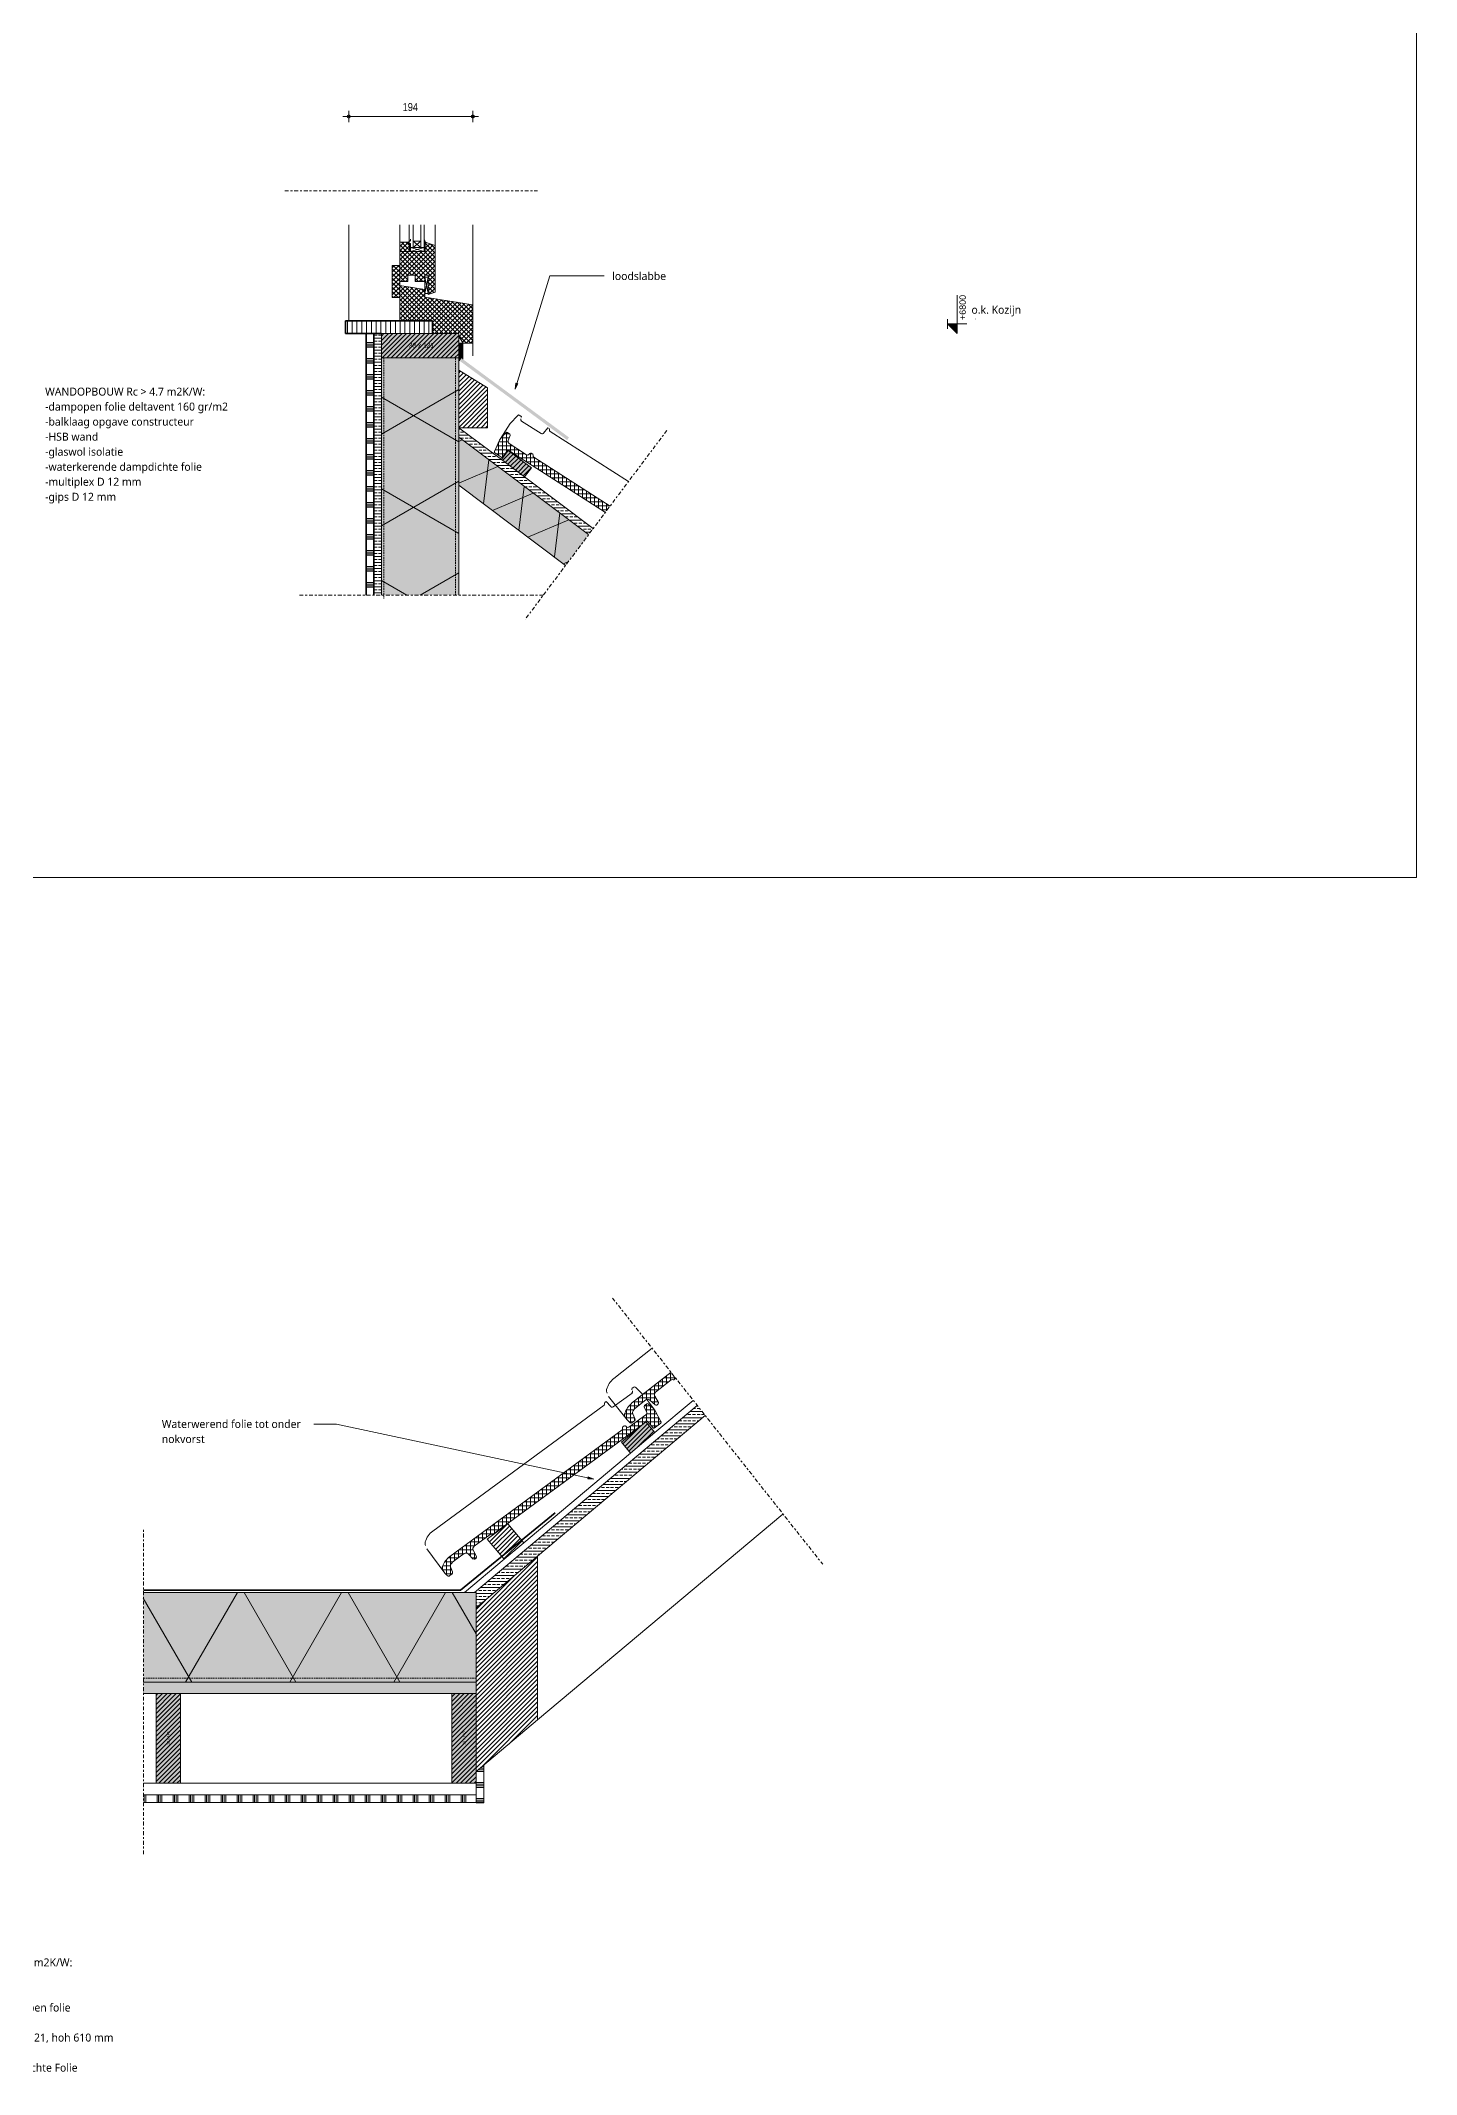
# Model space of a CAD drawing. Header units: millimetres. Extents: x 1813 to 34621, y -2347 to 13791.
# Drawn here: x 3878 to 6028, y -1888 to 1289 of the extents above; entities that cross this region are included whole.
import ezdxf

# ---------------------------------------------------------------- set-up
doc = ezdxf.new("R2010")
doc.units = ezdxf.units.MM
doc.linetypes.add('MV_center', pattern=[15, 6, -3, 3, -3])
doc.linetypes.add('MV_hidden', pattern=[3.75, 2.5, -1.25])
for name, color, linetype, lineweight in [('A-ANNO-DIMS', 211, 'Continuous', 13), ('A-ANNO-DIMS-5', 211, 'Continuous', 13), ('A-ANNO-NOTE', 131, 'Continuous', 18), ('A-DETL', 90, 'Continuous', 13), ('A-DETL-GENF', 92, 'Continuous', 18), ('A-DETL-MEDM', 33, 'Continuous', 18), ('A-DETL-THIN', 151, 'Continuous', 18), ('G-ANNO-TEXT', 231, 'Continuous', 13)]:
    doc.layers.add(name, color=color, linetype=linetype, lineweight=lineweight)
doc.styles.add('Arial', font='arial.ttf', dxfattribs={"height": 7.5})
doc.styles.add('Arial_1', font='arial.ttf', dxfattribs={"height": 10})
doc.styles.add('Segoe UI_1', font='segoeui.ttf', dxfattribs={"height": 4})
doc.styles.add('Segoe UI_3', font='segoeui.ttf', dxfattribs={"height": 12.5})
doc.styles.add('Segoe UI_B', font='segoeui.ttf', dxfattribs={"height": 12.5})
doc.styles.add('Swis721 Cn BT_1', font='swissc.ttf', dxfattribs={"height": 7.5})
doc.styles.add('Swis721 Cn BT_2', font='swissc.ttf', dxfattribs={"height": 12.5})
doc.dimstyles.new('2_5_mm_0__1', dxfattribs={"dimscale": 304.8, "dimtxt": 12.617674, "dimasz": 0.016404, "dimexe": 0.029528, "dimexo": 0.0625, "dimgap": 0.014764, "dimtad": 1, "dimdec": 0, "dimdsep": 46, "dimtxsty": 'Swis721 Cn BT_2', "dimblk1": 'DOTBLANK', "dimblk2": 'DOTBLANK', "dimsah": 1, "dimcen": 0.09, "dimdle": 0.029528, "dimazin": 0, "dimtfac": 1, "dimtdec": 4, "dimtix": 1, "dimtmove": 0, "dimatfit": 3, "dimfxl": 0.029528, "dimfxlon": 1, "dimtvp": 1, "dimtfill": 1, "dimtolj": 1, "dimtzin": 0, "dimarcsym": 2})
pattern_1 = [(0, (0, 0), (0, 9.476), []), (0, (0, 4.738), (0, 9.476), [4.738, -2.369])]
pattern_2 = [(0, (0, 10), (0, 25), []), (0, (0, 12.5), (0, 25), []), (0, (0, 15), (0, 25), []), (0, (0, 17.5), (0, 25), [])]
pattern_3 = [(45, (0, 0), (-3.535534, 3.535534), [])]
pattern_4 = [(0, (0, 0), (0, 6.25), []), (90, (0, 0), (-6.25, 4e-16), [])]
pattern_5 = [(45, (0, 0), (-3.535534, 3.535534), []), (135, (0, 0), (-3.535534, -3.535534), [])]

# ---------------------------------------------------------------- blocks, each defined once
blk = doc.blocks.new('42 isolatie - Type 1-V128-Details Verbouwingen')
at = {"layer": 'A-DETL-GENF'}
blk.add_hatch(color=256, dxfattribs=at).paths.add_polyline_path([(89.7, 60.8), (89.7, 0.8), (343.2, 0.8), (298.2, 60.8), (108.5, 60.8)])
at = {"layer": 'A-DETL-GENF', "lineweight": 13}
h = blk.add_hatch(dxfattribs=at)
h.set_pattern_fill('FP_20', color=256, style=0, pattern_type=2)
h.set_pattern_definition([(60, (0, 60.8), (-51.962, 30), []), (120, (0, 60.8), (-51.962, -30), [])])
h.paths.add_polyline_path([(89.7, 60.8), (89.7, 0.8), (343.2, 0.8), (298.2, 60.8), (108.5, 60.8)])
at = {"layer": 'A-DETL-GENF'}
for p, q in [((298.2, 60.8), (89.7, 60.8)), ((298.2, 60.8), (89.7, 60.8)), ((89.7, 0.8), (343.2, 0.8)), ((89.7, 0.8), (343.2, 0.8))]:
    blk.add_line(p, q, dxfattribs=at)
blk = doc.blocks.new('42 isolatie - Type 1-5090784-Details Verbouwingen')
at = {"layer": 'A-DETL-GENF'}
blk.add_hatch(color=256, dxfattribs=at).paths.add_polyline_path([(371, 121.8), (0.3, 121.8), (0.3, 0.8), (371, 0.8)])
at = {"layer": 'A-DETL-GENF', "lineweight": 13}
h = blk.add_hatch(dxfattribs=at)
h.set_pattern_fill('FP_14', color=256, style=0, pattern_type=2)
h.set_pattern_definition([(60, (12.83, 244.8), (-107.387, 62), []), (120, (12.83, 244.8), (-107.387, -62), [])])
h.paths.add_polyline_path([(371, 121.8), (0.3, 121.8), (0.3, 0.8), (371, 0.8)])
at = {"layer": 'A-DETL-GENF'}
for p, q in [((19.4, 121.8), (0.3, 121.8)), ((0.3, 121.8), (0.3, 0.8)), ((19.4, 121.8), (0.3, 121.8)), ((109.4, 121.8), (19.4, 121.8)), ((371, 121.8), (109.4, 121.8)), ((371, 121.8), (109.4, 121.8)), ((0.3, 0.8), (371, 0.8))]:
    blk.add_line(p, q, dxfattribs=at)
blk = doc.blocks.new('00_DI_maskeer - Type 1-5090748-Details Verbouwingen')
at = {"layer": 'A-DETL-GENF', "linetype": 'MV_center'}
blk.add_line((237, 0), (-146.6, 0), dxfattribs=at)
blk = doc.blocks.new('00_DI_maskeer - Type 1-5090749-Details Verbouwingen')
at = {"layer": 'A-DETL-GENF', "linetype": 'MV_center'}
blk.add_line((269.2, 0), (-100, 0), dxfattribs=at)
blk = doc.blocks.new('00 hout_rechthoekig_sls1 - Vuren Gewolmaniseerd 18x45-V130-Details Verbouwingen')
at = {"layer": 'A-DETL-GENF', "lineweight": 13}
blk.add_hatch(color=256, dxfattribs=at).paths.add_polyline_path([(45, -18), (45, 0), (0, 0), (0, -18), (12.2, -18)])
at = {"layer": 'A-DETL-MEDM', "lineweight": 13}
h = blk.add_hatch(dxfattribs=at)
h.set_pattern_fill('FP_201', color=256, style=0, pattern_type=2)
h.set_pattern_definition([(81.87, (-3297.784, -3284.448), (-4.9497487, 0.707098), [])])
h.paths.add_polyline_path([(45, -18), (45, 0), (0, 0), (0, -18), (12.2, -18)])
at = {"layer": 'A-DETL-MEDM'}
for p, q in [((0, 0), (45, 0)), ((0, -18), (0, 0)), ((45, 0), (45, -18)), ((45, 0), (45, -18)), ((45, 0), (45, -18)), ((45, -18), (0, -18)), ((45, -18), (0, -18))]:
    blk.add_line(p, q, dxfattribs=at)
blk = doc.blocks.new('21 Line_Finishing - Lead-5090752-Details Verbouwingen')
at = {"layer": 'A-DETL-GENF', "lineweight": 13}
for points in [[(0, 0), (0, -5), (52.2, -5), (52.2, 0), (21.6, 0)], [(52.2, 0), (52.2, -5), (104.3, -5), (104.3, 0), (56.5, 0)], [(104.3, 0), (104.3, -5), (156.5, -5), (156.5, 0), (152.8, 0)], [(156.5, 0), (156.5, -5), (208.6, -5), (208.6, 0)]]:
    blk.add_hatch(color=256, dxfattribs=at).paths.add_polyline_path(points)
blk = doc.blocks.new('31 dubbel_glas - Type 1-5090779-Details Verbouwingen')
at = {"layer": 'A-DETL-GENF', "lineweight": 13}
for p, q in [((128.1, 0), (99.4, 0)), ((135, -21), (135, 0)), ((135, -5), (99.4, -5)), ((99.4, -17), (135, -17)), ((99.4, -23), (129.4, -23)), ((125, -5), (125, -17)), ((125, -17), (135, -5)), ((125, -5), (135, -17))]:
    blk.add_line(p, q, dxfattribs=at)
blk = doc.blocks.new('NLRS_33_DI_sparing - Type 1-5090780-Details Verbouwingen')
at = {"layer": 'A-DETL-GENF'}
for p, q in [((0, 0), (0, -3.2)), ((21, 0), (0, 0)), ((0, -6.4), (21, 0)), ((21, -6.4), (0, 0)), ((21, -2.6), (21, 0)), ((0, -6.4), (21, -6.4))]:
    blk.add_line(p, q, dxfattribs=at)
blk = doc.blocks.new('NLRS_00_DI_hout_rechthoekig1 - SLS 38x121-V131-Details Verbouwingen')
at = {"layer": 'A-DETL-GENF', "lineweight": 13}
blk.add_hatch(color=256, dxfattribs=at).paths.add_polyline_path([(0, 38), (0, 0), (121, 0), (121, 38)])
at = {"layer": 'A-DETL-MEDM', "lineweight": 13}
h = blk.add_hatch(dxfattribs=at)
h.set_pattern_fill('FP_202', color=256, style=0, pattern_type=2)
h.set_pattern_definition([(225, (4531.611, 831.509), (3.535534, -3.535534), [])])
h.paths.add_polyline_path([(0, 38), (0, 0), (121, 0), (121, 38)])
at = {"layer": 'A-DETL-MEDM'}
for p, q in [((121, 38), (0, 38)), ((0, 38), (0, 0)), ((121, 38), (0, 38)), ((121, 0), (121, 38)), ((121, 0), (121, 38)), ((121, 0), (121, 38)), ((0, 0), (121, 0))]:
    blk.add_line(p, q, dxfattribs=at)
blk = doc.blocks.new('00_DI_maskeer - Type 1-5090783-Details Verbouwingen')
at = {"layer": 'A-DETL-GENF', "linetype": 'MV_center'}
blk.add_line((294.8, 0), (-100, 0), dxfattribs=at)
blk = doc.blocks.new('42 isolatie - Type 1-5094348-Details Verbouwingen')
at = {"layer": 'A-DETL-GENF'}
h = blk.add_hatch(color=256, dxfattribs=at)
h.paths.add_polyline_path([(1381.8, -0.8), (760.5, -0.8), (760.5, -140.8), (1381.8, -140.8)])
h.paths.add_polyline_path([(439.4, -0.8), (0.3, -0.8), (0.3, -140.8), (520.3, -140.8), (520.3, -0.8)])
at = {"layer": 'A-DETL-GENF', "lineweight": 13}
h = blk.add_hatch(dxfattribs=at)
h.set_pattern_fill('FP_16', color=256, style=0, pattern_type=2)
h.set_pattern_definition([(300, (-857.8, -704), (-121.936, -70.4), []), (240, (-857.8, -704), (-121.936, 70.4), [])])
h.paths.add_polyline_path([(1381.8, -0.8), (760.5, -0.8), (760.5, -140.8), (1381.8, -140.8)])
h.paths.add_polyline_path([(439.4, -0.8), (0.3, -0.8), (0.3, -140.8), (520.3, -140.8), (520.3, -0.8)])
at = {"layer": 'A-DETL-GENF'}
for p, q in [((520.3, -0.8), (0.3, -0.8)), ((0.3, -0.8), (0.3, -116.7)), ((520.3, -0.8), (0.3, -0.8)), ((1381.8, -0.8), (760.5, -0.8)), ((1381.8, -0.8), (760.5, -0.8)), ((0.3, -116.7), (0.3, -140.8)), ((0.3, -116.7), (0.3, -140.8)), ((0.3, -140.8), (520.3, -140.8)), ((0.3, -140.8), (520.3, -140.8)), ((760.5, -140.8), (1337.8, -140.8)), ((760.5, -140.8), (1337.8, -140.8)), ((1337.8, -140.8), (1381.8, -140.8))]:
    blk.add_line(p, q, dxfattribs=at)
blk = doc.blocks.new('NLRS_00_DI_hout_rechthoekig - SLS 38x140 2-5092986-Details Verbouwingen')
at = {"layer": 'A-DETL-GENF', "lineweight": 13}
blk.add_hatch(color=256, dxfattribs=at).paths.add_polyline_path([(0, 0), (0, -38), (140, -38), (140, 0), (18.2, 0)])
at = {"layer": 'A-DETL-MEDM', "lineweight": 13}
h = blk.add_hatch(dxfattribs=at)
h.set_pattern_fill('FP_218', color=256, style=0, pattern_type=2)
h.set_pattern_definition([(315, (1433.399, 4520.663), (3.535534, 3.535534), [])])
h.paths.add_polyline_path([(0, 0), (0, -38), (140, -38), (140, 0), (18.2, 0)])
at = {"layer": 'A-DETL-MEDM'}
for p, q in [((0, 0), (140, 0)), ((0, -38), (0, 0)), ((140, 0), (140, -38)), ((140, 0), (140, -38)), ((140, 0), (140, -38)), ((18.2, -38), (0, -38)), ((18.2, -38), (0, -38)), ((140, -38), (18.2, -38)), ((140, -38), (18.2, -38))]:
    blk.add_line(p, q, dxfattribs=at)
blk = doc.blocks.new('NLRS_00_DI_hout_rechthoekig - SLS 38x140 2-V145-Details Verbouwingen')
at = {"layer": 'A-DETL-GENF', "lineweight": 13}
blk.add_hatch(color=256, dxfattribs=at).paths.add_polyline_path([(0, -38), (140, -38), (140, 0), (0, 0)])
at = {"layer": 'A-DETL-MEDM', "lineweight": 13}
h = blk.add_hatch(dxfattribs=at)
h.set_pattern_fill('FP_219', color=256, style=0, pattern_type=2)
h.set_pattern_definition([(315, (1433.399, 4058.663), (3.535534, 3.535534), [])])
h.paths.add_polyline_path([(0, -38), (140, -38), (140, 0), (0, 0)])
at = {"layer": 'A-DETL-MEDM'}
for p, q in [((0, 0), (140, 0)), ((0, -38), (0, 0)), ((140, 0), (140, -38)), ((140, 0), (140, -38)), ((140, 0), (140, -38)), ((140, -38), (0, -38)), ((140, -38), (0, -38))]:
    blk.add_line(p, q, dxfattribs=at)
blk = doc.blocks.new('00 hout_rechthoekig_sls - Vuren Gewolmaniseerd 22x50-5094350-Details Verbouwingen')
at = {"layer": 'A-DETL-GENF', "lineweight": 13}
blk.add_hatch(color=256, dxfattribs=at).paths.add_polyline_path([(0, -22), (50, -22), (50, 0), (0, 0)])
at = {"layer": 'A-DETL-MEDM', "lineweight": 13}
h = blk.add_hatch(dxfattribs=at)
h.set_pattern_fill('FP_224', color=256, style=0, pattern_type=2)
h.set_pattern_definition([(4.955, (-3083.986, 3768.592), (-0.4318665, 4.981314), [])])
h.paths.add_polyline_path([(0, -22), (50, -22), (50, 0), (0, 0)])
at = {"layer": 'A-DETL-MEDM'}
for p, q in [((0, 0), (50, 0)), ((0, -22), (0, 0)), ((50, 0), (50, -22)), ((50, 0), (50, -22)), ((50, 0), (50, -22)), ((50, -22), (0, -22)), ((50, -22), (0, -22))]:
    blk.add_line(p, q, dxfattribs=at)
blk = doc.blocks.new('NLRS_00_DI_maskeer - Type 1-5094345-Details Verbouwingen')
at = {"layer": 'A-DETL-GENF', "linetype": 'MV_center'}
blk.add_line((408, 0), (-100, 0), dxfattribs=at)
blk = doc.blocks.new('NLRS_00_DI_maskeer - Type 1-5094351-Details Verbouwingen')
at = {"layer": 'A-DETL-GENF', "linetype": 'MV_center'}
blk.add_line((-100, 0), (430.1, 0), dxfattribs=at)
blk = doc.blocks.new('DIMBLOCK166-Details Verbouwingen')
at = {"layer": 'A-ANNO-DIMS-5'}
for p, q in [((4359.5, 1170.6), (4359.5, 1179.6)), ((4553.5, 1170.6), (4553.5, 1179.6)), ((4350.5, 1170.6), (4562.5, 1170.6)), ((4359.5, 1170.6), (4359.5, 1161.6)), ((4553.5, 1170.6), (4553.5, 1161.6))]:
    blk.add_line(p, q, dxfattribs=at)
for centre in [(4359.5, 1170.6), (4553.5, 1170.6)]:
    blk.add_circle(centre, 2.5, dxfattribs=at)
at = {"layer": 'A-ANNO-DIMS-5', "color": 0, "insert": (4443.9, 1191.6), "char_height": 12.5, "width": 30.282, "attachment_point": 1, "line_spacing_factor": 0.961347, "style": 'Swis721 Cn BT_2', "bg_fill": 3, "box_fill_scale": 1.25, "bg_fill_color": 9, "bg_fill_true_color": 13158600, "bg_fill_transparency": 0}
blk.add_mtext('194', dxfattribs=at)
blk = doc.blocks.new('_DotBlank')
at = {"color": 0, "linetype": 'ByBlock', "lineweight": -2}
blk.add_line((-0.5, 0), (-1, 0), dxfattribs=at)
blk.add_circle((0, 0), 0.5, dxfattribs=at)

msp = doc.modelspace()

# ---------------------------------------------------------------- hatches: boundary and pattern name
at = {"layer": 'A-ANNO-NOTE'}
msp.add_hatch(color=256, dxfattribs=at).paths.add_polyline_path([(5310.2, 831.5), (5310.2, 846.5), (5295.2, 846.5)])
at = {"layer": 'A-DETL-GENF', "lineweight": 13}
h = msp.add_hatch(dxfattribs=at)
h.set_pattern_fill('FP_10', color=250, style=0, pattern_type=2)
h.set_pattern_definition(pattern_5)
h.paths.add_polyline_path([(4483.5, 892.3), (4494.5, 896.3), (4494.5, 968.8), (4479, 974.5), (4479, 959.5), (4439.5, 959.5), (4439.5, 912.7), (4451.7, 912.7), (4451.7, 922.7), (4463.5, 922.7), (4463.5, 912.7), (4478.5, 912.7), (4478.5, 922.7), (4483.5, 922.7), (4483.5, 912.7)])
h = msp.add_hatch(dxfattribs=at)
h.set_pattern_fill('FP_10', color=250, style=0, pattern_type=2)
h.set_pattern_definition(pattern_5)
h.paths.add_polyline_path([(4439.5, 959.5), (4454.5, 959.5), (4454.5, 971.5), (4452.5, 971.5), (4452.5, 974), (4452.3, 974.3), (4452, 974.4), (4451.9, 974.5), (4439.5, 974.5)])
at = {"layer": 'A-DETL-GENF'}
h = msp.add_hatch(color=7, dxfattribs=at)
h.paths.add_polyline_path([(4454.5, 962), (4456.2, 962), (4456.2, 972), (4454.5, 972)])
h.paths.add_polyline_path([(4479, 962.7), (4479, 972.7), (4477.2, 972.7), (4477.2, 962.7)])
at = {"layer": 'A-DETL-GENF', "lineweight": 13}
h = msp.add_hatch(dxfattribs=at)
h.set_pattern_fill('FP_10', color=250, style=0, pattern_type=2)
h.set_pattern_definition(pattern_5)
h.paths.add_polyline_path([(4427.5, 887.7), (4439.5, 887.7), (4439.5, 937.7), (4427.5, 937.7)])
h = msp.add_hatch(dxfattribs=at)
h.set_pattern_fill('FP_10', color=250, style=0, pattern_type=2)
h.set_pattern_definition(pattern_5)
h.paths.add_polyline_path([(4553.5, 816.5), (4553.5, 876.5), (4478.5, 888.3), (4478.5, 900.3), (4439.5, 906.5), (4439.5, 851.5), (4490.6, 851.5), (4490.6, 831.5), (4531.6, 831.5), (4531.6, 826.8), (4538.5, 816.5)])
h = msp.add_hatch(dxfattribs=at)
h.set_pattern_fill('FP_7', color=254, style=0, pattern_type=2)
h.set_pattern_definition([(90, (0, 0), (-7.5, 5e-16), [])])
h.paths.add_polyline_path([(4490.6, 831.5), (4490.6, 851.5), (4354.5, 851.5), (4354.5, 831.5), (4410.6, 831.5)])
h = msp.add_hatch(dxfattribs=at)
h.set_pattern_fill('FP_9', color=254, style=0, pattern_type=2)
h.set_pattern_definition(pattern_2)
h.paths.add_polyline_path([(4398.6, 422.8), (4398.6, 831.5), (4386.6, 831.5), (4386.6, 422.8)])
h = msp.add_hatch(dxfattribs=at)
h.set_pattern_fill('FP_11', color=250, style=0, pattern_type=2)
h.set_pattern_definition(pattern_1)
h.paths.add_polyline_path([(4401.5, 422.8), (4410.6, 422.8), (4410.6, 831.5), (4398.6, 831.5), (4398.6, 422.8)])
at = {"layer": 'A-DETL-GENF'}
msp.add_hatch(color=7, dxfattribs=at).paths.add_polyline_path([(4532.9, 788.9), (4535.8, 792.9), (4537.9, 791.4), (4537.9, 816.5), (4532.9, 816.5), (4532.9, 792.9)])
at = {"layer": 'A-DETL-GENF', "lineweight": 13}
h = msp.add_hatch(dxfattribs=at)
h.set_pattern_fill('FP_12', color=250, style=0, pattern_type=2)
h.set_pattern_definition(pattern_3)
h.paths.add_polyline_path([(4542.5, 684.3), (4576.6, 684.3), (4576.6, 746.8), (4531.6, 774.3), (4531.6, 684.3)])
h = msp.add_hatch(dxfattribs=at)
h.set_pattern_fill('FP_11', color=250, style=0, pattern_type=2)
h.set_pattern_definition(pattern_1)
h.paths.add_polyline_path([(4734.4, 517.2), (4741.6, 526.8), (4531.6, 684.4), (4531.6, 669.3), (4683.4, 555.5)])
h = msp.add_hatch(dxfattribs=at)
h.set_pattern_fill('FP_19', color=254, style=0, pattern_type=2)
h.set_pattern_definition(pattern_4)
h.paths.add_polyline_path([(4760.6, 552.1), (4767.9, 561.9), (4648.3, 638.6), (4648, 638.9), (4647.8, 639.3), (4647.7, 639.8), (4647.7, 640.3), (4647.9, 641.1), (4647.9, 641.5), (4647.8, 641.9), (4647.7, 642.3), (4647.4, 642.6), (4647.1, 642.9), (4644.7, 644.4), (4644.3, 644.6), (4643.8, 644.7), (4643.3, 644.6), (4642.9, 644.5), (4642.5, 644.2), (4642.2, 643.9), (4641.4, 642.8), (4640.9, 642.3), (4640.3, 641.9), (4639.6, 641.7), (4638.9, 641.7), (4638.2, 641.8), (4637.6, 642.1), (4610.1, 659.7), (4609.5, 660.3), (4608.9, 661), (4608.6, 661.8), (4608.4, 662.6), (4608.5, 663.5), (4608.7, 664.3), (4612.1, 672.5), (4612.1, 673), (4612, 673.4), (4611.9, 673.8), (4611.6, 674.1), (4611.3, 674.4), (4607.1, 677), (4606.7, 677.1), (4606.3, 677.1), (4605.8, 677), (4605.4, 676.8), (4605.1, 676.5), (4597.2, 667.9), (4595.1, 664.7), (4587, 647), (4586.9, 646.5), (4587, 646.1), (4587.2, 645.7), (4587.4, 645.3), (4587.8, 645), (4598.9, 637.9), (4599.3, 637.9), (4599.5, 638), (4599.9, 638.3), (4608.7, 649.5), (4609, 649.8), (4609.4, 649.9), (4609.9, 650), (4610.3, 649.9), (4610.7, 649.7), (4611.8, 649), (4612, 648.7), (4612.2, 648.3), (4612.3, 647.5), (4612.4, 647.2), (4612.6, 646.9), (4612.9, 646.7), (4754.9, 555.7)])
h = msp.add_hatch(dxfattribs=at)
h.set_pattern_fill('FP_19', color=254, style=0, pattern_type=2)
h.set_pattern_definition(pattern_4)
h.paths.add_polyline_path([(4800.9, -870.7), (4801.3, -870.6), (4801.7, -870.4), (4806, -867), (4806.4, -866.6), (4806.8, -866.1), (4807, -865.5), (4807, -864.9), (4807, -864.2), (4806.8, -863.7), (4803.5, -856.1), (4803.2, -855.1), (4803.1, -854.1), (4803.2, -853.1), (4803.6, -852.2), (4804.1, -851.3), (4806.3, -848.7), (4808.9, -846.4), (4824, -834.5), (4824.9, -833.9), (4826, -833.6), (4827.1, -833.5), (4828.2, -833.7), (4829.2, -834.1), (4830.1, -834.8), (4838.8, -842.7), (4839.2, -842.8), (4839.7, -842.9), (4840.1, -842.9), (4840.5, -842.7), (4840.9, -842.5), (4843.3, -840.6), (4843.5, -840.2), (4843.7, -839.8), (4843.7, -839.3), (4843.6, -838.9), (4843.5, -838.5), (4838, -828.6), (4837.5, -827.5), (4837.4, -826.4), (4837.4, -825.3), (4837.8, -824.3), (4838.3, -823.3), (4839.1, -822.5), (4863.4, -803.4), (4863.9, -803), (4864.5, -802.8), (4865.1, -802.8), (4865.8, -802.8), (4866.8, -803.2), (4867.2, -803.2), (4867.6, -803.1), (4867.9, -803), (4868.3, -802.8), (4870.7, -800.8), (4863.2, -791.2), (4801.6, -839.8), (4797.1, -844.3), (4793.5, -849.6), (4790.9, -855.4), (4790.6, -856.9), (4790.6, -858.5), (4791, -860), (4791.7, -861.4), (4794.7, -865.9), (4800, -870.6), (4800.4, -870.7)])
h = msp.add_hatch(dxfattribs=at)
h.set_pattern_fill('FP_19', color=254, style=0, pattern_type=2)
h.set_pattern_definition(pattern_4)
h.paths.add_polyline_path([(4515.6, -1110), (4516, -1110), (4516.5, -1109.8), (4520.8, -1106.5), (4521.3, -1106.1), (4521.6, -1105.6), (4521.9, -1105), (4522, -1104.4), (4521.9, -1103.8), (4521.7, -1103.2), (4518.7, -1095.5), (4518.5, -1094.6), (4518.4, -1093.6), (4518.6, -1092.6), (4518.9, -1091.6), (4519.4, -1090.8), (4521.8, -1088.2), (4524.5, -1086), (4539.9, -1074.7), (4540.9, -1074.1), (4542, -1073.8), (4543.1, -1073.8), (4544.2, -1074), (4545.2, -1074.5), (4546, -1075.2), (4554.5, -1083.3), (4554.9, -1083.5), (4555.3, -1083.6), (4555.8, -1083.6), (4556.2, -1083.5), (4556.6, -1083.3), (4559, -1081.4), (4559.3, -1081), (4559.4, -1080.6), (4559.5, -1080.2), (4559.4, -1079.7), (4559.3, -1079.3), (4554.1, -1069.2), (4553.7, -1068.2), (4553.6, -1067.1), (4553.7, -1066), (4554.1, -1064.9), (4554.7, -1064), (4555.5, -1063.2), (4580.4, -1044.9), (4580.9, -1044.6), (4581.5, -1044.4), (4582.2, -1044.4), (4582.8, -1044.5), (4583.8, -1044.8), (4584.2, -1044.9), (4584.6, -1044.9), (4585, -1044.7), (4585.3, -1044.5), (4817.9, -873.6), (4822.4, -869.9), (4822.5, -869.2), (4822.7, -868.7), (4822.8, -868.4), (4823.1, -868.1), (4824.2, -867.4), (4824.6, -867.3), (4825.1, -867.4), (4825.5, -867.5), (4825.9, -867.7), (4826.2, -868), (4835.3, -878.4), (4835.7, -878.6), (4836.2, -878.7), (4836.6, -878.5), (4847.3, -870.6), (4847.6, -870.2), (4847.7, -869.8), (4847.7, -869.3), (4847.7, -868.9), (4847.5, -868.4), (4838.4, -851.7), (4836.2, -848.6), (4827.3, -840.3), (4826.9, -840.1), (4826.5, -840), (4826.1, -840), (4825.7, -840.2), (4825.3, -840.4), (4821.6, -843), (4821.3, -843.3), (4821.1, -843.7), (4821, -844.1), (4820.9, -844.5), (4821, -844.9), (4821.1, -845.3), (4824.9, -852.9), (4825.2, -853.7), (4825.3, -854.6), (4825.2, -855.5), (4824.9, -856.3), (4824.4, -857), (4823.7, -857.6), (4797.4, -876.9), (4796.8, -877.2), (4796.2, -877.4), (4795.5, -877.4), (4794.8, -877.3), (4794.2, -877), (4793.7, -876.5), (4792.4, -875.1), (4792, -874.9), (4791.6, -874.8), (4791.1, -874.8), (4790.7, -874.9), (4790.2, -875.1), (4787.6, -877.1), (4787.4, -877.4), (4787.3, -877.8), (4787.2, -878.2), (4787.2, -878.6), (4787.5, -879.4), (4787.5, -879.9), (4787.4, -880.3), (4787.3, -880.8), (4787, -881.1), (4786.6, -881.4), (4517.4, -1079.2), (4512.8, -1083.6), (4509, -1088.7), (4506.1, -1094.4), (4505.8, -1095.9), (4505.8, -1097.5), (4506.1, -1099), (4506.8, -1100.5), (4509.6, -1105), (4514.7, -1109.9), (4515.1, -1110)])
h = msp.add_hatch(dxfattribs=at)
h.set_pattern_fill('FP_11', color=250, style=0, pattern_type=2)
h.set_pattern_definition(pattern_1)
h.paths.add_polyline_path([(4558.7, -1159.5), (4916.5, -858.7), (4904.1, -843), (4556.2, -1135.4), (4558.7, -1135.4)])
h = msp.add_hatch(dxfattribs=at)
h.set_pattern_fill('FP_12', color=250, style=0, pattern_type=2)
h.set_pattern_definition(pattern_3)
h.paths.add_polyline_path([(4602.5, -1083.4), (4633.1, -1057.7), (4608, -1028.1), (4576.1, -1052), (4598.6, -1078.8)])
h = msp.add_hatch(dxfattribs=at)
h.set_pattern_fill('FP_12', color=250, style=0, pattern_type=2)
h.set_pattern_definition(pattern_3)
h.paths.add_polyline_path([(4558.7, -1415.2), (4654.7, -1334.6), (4654.7, -1078.8), (4558.7, -1159.5), (4558.7, -1302.4)])
h = msp.add_hatch(dxfattribs=at)
h.set_pattern_fill('FP_11', color=250, style=0, pattern_type=2)
h.set_pattern_definition(pattern_1)
h.paths.add_polyline_path([(3431.2, -1293.4), (3798.5, -1293.4), (3798.5, -1275.4), (3101.2, -1275.4), (3101.2, -1293.4), (3393.2, -1293.4)])
h.paths.add_polyline_path([(4096.7, -1293.4), (4558.7, -1293.4), (4558.7, -1275.4), (4038.7, -1275.4), (4038.7, -1293.4), (4058.7, -1293.4)])
h = msp.add_hatch(dxfattribs=at)
h.set_pattern_fill('FP_9', color=254, style=0, pattern_type=2)
h.set_pattern_definition(pattern_2)
h.paths.add_polyline_path([(4570.7, -1463.8), (4570.7, -1405.1), (4558.7, -1415.2), (4558.7, -1463.8)])
h = msp.add_hatch(dxfattribs=at)
h.set_pattern_fill('FP_13', color=254, style=0, pattern_type=2)
h.set_pattern_definition([(90, (10, 0), (-25, 1e-15), []), (90, (12.5, 0), (-25, 1e-15), []), (90, (15, 0), (-25, 1e-15), []), (90, (17.5, 0), (-25, 1e-15), [])])
h.paths.add_polyline_path([(3555.7, -1463.4), (3798.5, -1463.4), (3798.5, -1451.4), (3377.7, -1451.4), (3377.7, -1463.4), (3414.7, -1463.4)])
h.paths.add_polyline_path([(4558.7, -1463.4), (4558.7, -1451.4), (4038.7, -1451.4), (4038.7, -1463.4)])
at = {"layer": 'G-ANNO-TEXT'}
for color, points in [(39, [(4619.5, 744.8), (4623.7, 752.9), (4620.6, 753.8)]), (7, [(4742.4, -958.3), (4733.9, -954.9), (4733.3, -958)])]:
    msp.add_hatch(color=color, dxfattribs=at).paths.add_polyline_path(points)

# ---------------------------------------------------------------- linework, layer by layer
at = {"layer": 'A-ANNO-NOTE'}
msp.add_line((5295.2, 839), (5295.2, 854), dxfattribs=at)
at = {"layer": 'A-DETL', "lineweight": 18}
for p, q in [((6027.7, 2790.7), (6027.7, -18.1)), ((4359.5, 851.5), (4359.5, 1001.4)), ((4359.5, 851.5), (4359.5, 1001.4)), ((4553.5, 1001.4), (4553.5, 876.5)), ((4451.9, 974.5), (4439.5, 974.5)), ((4439.5, 974.5), (4439.5, 959.5)), ((4439.5, 959.5), (4454.5, 959.5)), ((4452.5, 971.5), (4452.5, 973.9)), ((4454.5, 971.5), (4452.5, 971.5)), ((4456.2, 972), (4454.5, 972)), ((4454.5, 972), (4454.5, 962)), ((4454.5, 959.5), (4454.5, 962)), ((4454.5, 962), (4456.2, 962)), ((4456.2, 962), (4456.2, 972)), ((4479, 972.7), (4477.2, 972.7)), ((4477.2, 972.7), (4477.2, 962.7)), ((4477.2, 962.7), (4479, 962.7)), ((4479, 962.7), (4479, 972.7)), ((4478.5, 900.3), (4439.5, 906.5)), ((4478.5, 888.3), (4478.5, 900.3)), ((4439.5, 887.7), (4439.5, 851.5)), ((4553.5, 876.5), (4478.5, 888.3)), ((4553.5, 816.5), (4553.5, 876.5)), ((4531.6, 826.8), (4538.5, 816.5)), ((4537.9, 816.5), (4532.9, 816.5)), ((4532.9, 816.5), (4532.9, 788.9)), ((4537.9, 791.4), (4537.9, 816.5)), ((4538.5, 816.5), (4553.5, 816.5)), ((4553.5, 816.5), (4553.5, 796.9)), ((4611.9, 690.9), (4623.7, 703.7)), ((4626.1, 704), (4628.5, 702.4)), ((4597.2, 667.9), (4611.9, 690.9)), ((4629.5, 694.8), (4660.2, 675.1)), ((4664, 675.8), (4670.7, 684.2)), ((4670.7, 684.2), (4672.7, 683)), ((4674.3, 678.6), (4796.7, 600.2)), ((6027.7, -18.1), (1812.7, -18.1)), ((4833.6, -753.8), (4773.7, -801)), ((4802.2, -823.9), (4772.8, -845.4)), ((4805, -814.5), (4802.7, -816.2)), ((4819.3, -825.9), (4807.4, -814.6)), ((4758.5, -842.8), (4490.9, -1039.4)), ((4761.7, -837), (4759.8, -838.4)), ((4769, -845), (4761.7, -837)), ((4765.6, -829.1), (4794.7, -865.9)), ((4836.2, -848.6), (4825.3, -833.8)), ((4838, -885.5), (4897.9, -835.2)), ((4633.1, -1057.7), (4799.7, -917.7)), ((4481.8, -1067.2), (4509.6, -1105)), ((4540.7, -1135.4), (4602.5, -1083.4)), ((4570.7, -1463.8), (4570.7, -1405.1)), ((4058.7, -1433.4), (4038.7, -1433.4)), ((4038.7, -1451.4), (4558.7, -1451.4)), ((4520.7, -1433.4), (4096.7, -1433.4)), ((4558.7, -1433.4), (4558.7, -1463.8)), ((4558.7, -1463.8), (4570.7, -1463.8))]:
    msp.add_line(p, q, dxfattribs=at)
at = {"layer": 'A-DETL'}
for p, q in [((4439.5, 974.5), (4439.5, 1001.4)), ((4494.5, 968.8), (4494.5, 1001.4)), ((4553.5, 876.5), (4553.5, 1001.4)), ((4439.5, 959.5), (4439.5, 937.7)), ((4439.5, 906.5), (4439.5, 959.5)), ((4479, 959.5), (4454.5, 959.5)), ((4494.5, 968.8), (4479, 974.5)), ((4479, 974.5), (4479, 972.7)), ((4479, 962.7), (4479, 959.5)), ((4494.5, 896.3), (4494.5, 968.8)), ((4427.5, 937.7), (4427.5, 887.7)), ((4439.5, 937.7), (4427.5, 937.7)), ((4439.5, 887.7), (4439.5, 937.7)), ((4451.7, 912.7), (4451.7, 922.7)), ((4451.7, 922.7), (4463.5, 922.7)), ((4463.5, 922.7), (4463.5, 912.7)), ((4478.5, 912.7), (4478.5, 922.7)), ((4478.5, 922.7), (4483.5, 922.7)), ((4483.5, 922.7), (4483.5, 912.7)), ((4439.5, 912.7), (4451.7, 912.7)), ((4463.5, 912.7), (4478.5, 912.7)), ((4483.5, 919.6), (4478.5, 919.6)), ((4478.5, 919.6), (4478.5, 894.3)), ((4478.5, 919.6), (4483.5, 894.3)), ((4483.5, 919.6), (4478.5, 894.3)), ((4478.5, 894.3), (4483.5, 894.3)), ((4483.5, 894.3), (4483.5, 919.6)), ((4483.5, 912.7), (4483.5, 892.3)), ((4483.5, 892.3), (4494.5, 896.3)), ((4427.5, 887.7), (4439.5, 887.7)), ((4410.6, 422.8), (4410.6, 793.5)), ((4598.1, 634.5), (4531.6, 684.4)), ((4741.6, 526.8), (4634.1, 607.5)), ((4904.1, -843), (4556.2, -1135.4)), ((4654.7, -1078.8), (4916.5, -858.7)), ((4038.7, -1293.4), (4058.7, -1293.4)), ((4096.7, -1293.4), (4520.7, -1293.4)), ((4558.7, -1293.4), (4558.7, -1275.4))]:
    msp.add_line(p, q, dxfattribs=at)
at = {"layer": 'A-DETL', "lineweight": 35}
for p, q in [((4490.6, 851.5), (4354.5, 851.5)), ((4354.5, 851.5), (4354.5, 831.5)), ((4354.5, 831.5), (4410.6, 831.5)), ((4386.6, 831.5), (4386.6, 422.8)), ((4398.6, 422.8), (4398.6, 831.5)), ((4490.6, 831.5), (4490.6, 851.5)), ((4534.3, -1131.9), (4682.2, -1011.2)), ((4534.3, -1131.9), (4038.7, -1131.9))]:
    msp.add_line(p, q, dxfattribs=at)
at = {"layer": 'A-DETL', "linetype": 'MV_hidden', "lineweight": 18}
for p, q in [((4414.6, 793.5), (4414.6, 417.5)), ((4526.6, 422.8), (4526.6, 792.8)), ((4558.7, -1269.4), (4038.7, -1269.4))]:
    msp.add_line(p, q, dxfattribs=at)
at = {"layer": 'A-DETL', "lineweight": 18}
for centre, radius, start, end in [((4451.9, 978.8), 4.4, 270, 0), ((4451.9, 973.9), 0.589, 0, 90), ((4485.1, 980.2), 7.85, 186.922, 233.078), ((4625, 702.4), 1.87, 57.2559, 137.2526), ((4627.5, 700.8), 1.87, 337.2282, 57.2233), ((4631, 697.1), 2.81, 157.4454, 237.4446), ((4661.7, 677.5), 2.81, 237.3375, 323.5295), ((4671.7, 681.4), 1.87, 342.0535, 57.3452), ((4675.3, 680.2), 1.88, 161.8336, 237.2118), ((4769.8, -820.1), 7.54, 166.552, 209.6848), ((4793.9, -826.5), 32.4, 128.3035, 165.6039), ((4803.8, -817.7), 1.87, 126.4248, 206.4199), ((4800.5, -821.6), 2.81, 306.2035, 26.2027), ((4806.1, -816), 1.87, 46.3955, 126.3922), ((4757.4, -841.3), 1.88, 306.4362, 21.8145), ((4760.9, -839.9), 1.87, 126.3028, 201.5945), ((4771.1, -843.2), 2.81, 220.1186, 306.3106), ((4510.1, -1065.6), 32.4, 126.3035, 163.6039), ((4486.3, -1058.4), 7.54, 164.552, 207.6848)]:
    msp.add_arc(centre, radius, start, end, dxfattribs=at)
at = {"layer": 'A-DETL-THIN'}
for p, q in [((4576.6, 746.8), (4531.6, 774.3)), ((4531.6, 774.3), (4531.6, 684.3)), ((4576.6, 684.3), (4576.6, 746.8)), ((4531.6, 684.3), (4576.6, 684.3)), ((4597.2, 667.9), (4595.1, 664.7)), ((4605.1, 676.5), (4597.2, 667.9)), ((4611.3, 674.4), (4607.5, 676.8)), ((4608.7, 664.3), (4612, 672.1)), ((4595.1, 664.7), (4587.1, 647.4)), ((4587.8, 645), (4598.6, 638)), ((4599.9, 638.3), (4608.4, 649.2)), ((4637.6, 642.1), (4610.1, 659.7)), ((4612.9, 646.7), (4760.6, 552.1)), ((4642.2, 643.9), (4641.4, 642.8)), ((4647.1, 642.9), (4644.7, 644.4)), ((4767.9, 561.9), (4648.7, 638.3)), ((4863.2, -791.2), (4801.6, -839.8)), ((4839.1, -822.5), (4863.4, -803.4)), ((4868.3, -802.8), (4870.7, -800.8)), ((4823.7, -857.6), (4797.4, -876.9)), ((4806.8, -863.7), (4803.5, -856.1)), ((4808.9, -846.4), (4824, -834.5)), ((4821.1, -845.3), (4824.9, -852.9)), ((4825.3, -840.4), (4821.6, -843)), ((4836.2, -848.6), (4827.7, -840.5)), ((4830.1, -834.8), (4838.5, -842.4)), ((4838.4, -851.7), (4836.2, -848.6)), ((4843.5, -838.5), (4838, -828.6)), ((4847.5, -868.4), (4838.4, -851.7)), ((4840.9, -842.5), (4843, -840.9)), ((4786.6, -881.4), (4517.4, -1079.2)), ((4585.3, -1044.5), (4817.9, -873.7)), ((4790.2, -875.1), (4787.9, -876.8)), ((4791.7, -861.4), (4794.7, -865.9)), ((4793.7, -876.5), (4792.7, -875.5)), ((4794.7, -865.9), (4797.7, -868.6)), ((4797.7, -868.6), (4800, -870.6)), ((4801.7, -870.4), (4806, -867)), ((4826.2, -868), (4835.3, -878.4)), ((4836.6, -878.5), (4847, -870.9)), ((4654.7, -1334.6), (5038, -1013)), ((4555.5, -1063.2), (4580.4, -1044.9)), ((4608, -1028.1), (4576.1, -1052)), ((4633.1, -1057.7), (4608, -1028.1)), ((4524.5, -1086), (4539.9, -1074.7)), ((4546, -1075.2), (4554.2, -1083.1)), ((4559.3, -1079.3), (4554.1, -1069.2)), ((4654.7, -1078.8), (4558.7, -1159.5)), ((4576.1, -1052), (4602.5, -1083.4)), ((4602.5, -1083.4), (4633.1, -1057.7)), ((4654.7, -1334.6), (4654.7, -1078.8)), ((4506.8, -1100.5), (4509.6, -1105)), ((4509.6, -1105), (4512.5, -1107.8)), ((4512.5, -1107.8), (4514.7, -1109.9)), ((4516.5, -1109.8), (4520.8, -1106.5)), ((4521.7, -1103.2), (4518.7, -1095.5)), ((4556.6, -1083.3), (4558.7, -1081.7)), ((4558.7, -1159.5), (4558.7, -1415.2)), ((4558.7, -1415.2), (4654.7, -1334.6)), ((4038.7, -1463.4), (4558.7, -1463.4))]:
    msp.add_line(p, q, dxfattribs=at)
for centre, radius, start, end in [((4606.5, 675.3), 1.87, 57.2561, 137.2546), ((4610.2, 672.9), 1.88, 337.3665, 54.5431), ((4588.8, 646.6), 1.88, 153.6716, 237.4059), ((4599.2, 638.8), 0.938, 237.1064, 322.086), ((4612.2, 662.9), 3.74, 157.3111, 237.3164), ((4609.8, 648.1), 1.87, 49.1297, 142.3327), ((4610.3, 647.8), 1.88, 2.062, 67.2009), ((4613.6, 647.9), 1.4, 182.1962, 237.3453), ((4639.1, 644.5), 2.81, 237.465, 322.1756), ((4643.8, 642.7), 1.92, 61.1067, 143.3809), ((4646.1, 641.3), 1.88, 341.4824, 56.569), ((4649.6, 640), 1.9, 158.0687, 241.6087), ((4842.1, -826.2), 4.72, 128.86, 209.838), ((4865.1, -805.7), 2.92, 65.3448, 127.7278), ((4867.1, -801.3), 1.87, 245.9391, 308.3625), ((4797.5, -857.5), 6.94, 161.7719, 214.1449), ((4824.5, -867.2), 35.6, 129.9636, 160.6665), ((4807.9, -854.2), 4.75, 143.5162, 203.8179), ((4826.8, -868.8), 28.7, 128.6183, 142.5988), ((4822.8, -844.5), 1.88, 129.105, 206.2816), ((4821.5, -854.6), 3.74, 306.3317, 26.337), ((4826.9, -838.3), 4.76, 47.097, 127.3854), ((4826.4, -841.9), 1.87, 46.3935, 126.392), ((4839.7, -841), 1.88, 227.6315, 308.1239), ((4841.8, -839.4), 1.88, 308.5361, 29.0168), ((4785.6, -879.8), 1.9, 302.0394, 25.5794), ((4789.1, -878.3), 1.88, 127.0791, 202.1657), ((4791.3, -876.7), 1.92, 40.2672, 122.5414), ((4795.8, -874.6), 2.81, 221.4725, 306.1831), ((4800.7, -868.8), 1.91, 247.6239, 303.8976), ((4804.2, -864.8), 2.83, 309.0563, 24.4098), ((4824.3, -869.5), 1.88, 116.4472, 181.5861), ((4821, -869.6), 1.4, 349.7057, 1.4519), ((4824.8, -869.2), 1.87, 41.3154, 134.5184), ((4836, -877.8), 0.938, 221.5621, 306.5417), ((4845.9, -869.4), 1.88, 306.2422, 29.9765), ((4582.1, -1047.3), 2.92, 63.3448, 125.7278), ((4584.2, -1043), 1.87, 243.9391, 306.3625), ((4539.3, -1107.3), 35.6, 127.9636, 158.6665), ((4542.7, -1078.5), 4.76, 45.097, 125.3854), ((4558.3, -1067), 4.72, 126.86, 207.838), ((4557.6, -1080.2), 1.88, 306.5361, 27.0168), ((4512.7, -1096.8), 6.94, 159.7719, 212.1449), ((4515.4, -1108.1), 1.91, 245.6239, 301.8976), ((4523.2, -1093.8), 4.75, 141.5162, 201.8179), ((4541.6, -1109), 28.7, 126.6183, 140.5988), ((4519.1, -1104.3), 2.83, 307.0563, 22.4098), ((4555.5, -1081.7), 1.88, 225.6315, 306.1239)]:
    msp.add_arc(centre, radius, start, end, dxfattribs=at)
at = {"layer": 'G-ANNO-TEXT', "color": 39}
for p, q in [((4619.5, 744.8), (4673.9, 921.4)), ((4673.9, 921.4), (4758.7, 921.4)), ((4620.6, 753.8), (4619.5, 744.8)), ((4619.5, 744.8), (4623.7, 752.9)), ((4623.7, 752.9), (4620.6, 753.8))]:
    msp.add_line(p, q, dxfattribs=at)
at = {"layer": 'G-ANNO-TEXT', "color": 250}
for p, q in [((4340.5, -872.2), (4305.3, -872.2)), ((4742.4, -958.3), (4340.5, -872.2)), ((4733.9, -954.9), (4733.3, -958)), ((4733.3, -958), (4742.4, -958.3)), ((4742.4, -958.3), (4733.9, -954.9))]:
    msp.add_line(p, q, dxfattribs=at)

# ---------------------------------------------------------------- block references
at = {"layer": 'A-DETL-GENF', "linetype": 'MV_center'}
for name, p, rotation in [('00_DI_maskeer - Type 1-5090783-Details Verbouwingen', (4554.3, 1054.2), 180), ('00_DI_maskeer - Type 1-5090749-Details Verbouwingen', (4695.1, 464.8), 53.13010235414382), ('NLRS_00_DI_maskeer - Type 1-5094351-Details Verbouwingen', (4833.6, -753.8), 308.3023932653617), ('NLRS_00_DI_maskeer - Type 1-5094345-Details Verbouwingen', (4038.7, -1136.4), 270.0000000000001)]:
    msp.add_blockref(name, p, dxfattribs=dict(at, rotation=rotation))
at = {"layer": 'A-DETL-GENF', "lineweight": 13}
for name, p, rotation in [('31 dubbel_glas - Type 1-5090779-Details Verbouwingen', (4477.2, 1100.8), 269.9999999999997), ('21 Line_Finishing - Lead-5090752-Details Verbouwingen', (4700.8, 665.1), 143.6020893442233)]:
    msp.add_blockref(name, p, dxfattribs=dict(at, rotation=rotation))
at = {"layer": 'A-DETL-GENF'}
for name, p, rotation in [('NLRS_33_DI_sparing - Type 1-5090780-Details Verbouwingen', (4477.2, 959.5), 180), ('42 isolatie - Type 1-5090784-Details Verbouwingen', (4409.8, 793.8), 270), ('42 isolatie - Type 1-V128-Details Verbouwingen', (4806.7, 464.1), 143.1301023541443), ('42 isolatie - Type 1-5094348-Details Verbouwingen', (4558.9, -1276.2), 180)]:
    msp.add_blockref(name, p, dxfattribs=dict(at, rotation=rotation))
at = {"layer": 'A-DETL-GENF', "linetype": 'MV_center'}
msp.add_blockref('00_DI_maskeer - Type 1-5090748-Details Verbouwingen', (4426.6, 422.8), dxfattribs=at)
at = {"layer": 'A-DETL-MEDM', "lineweight": 13}
for name, p, rotation in [('NLRS_00_DI_hout_rechthoekig1 - SLS 38x121-V131-Details Verbouwingen', (4531.6, 831.5), 180), ('00 hout_rechthoekig_sls1 - Vuren Gewolmaniseerd 18x45-V130-Details Verbouwingen', (4608.9, 648.9), 323.1301023541463), ('00 hout_rechthoekig_sls - Vuren Gewolmaniseerd 22x50-5094350-Details Verbouwingen', (4785.6, -900.8), 40.04478366015955), ('NLRS_00_DI_hout_rechthoekig - SLS 38x140 2-V145-Details Verbouwingen', (4058.7, -1433.4), 90.00000000000033), ('NLRS_00_DI_hout_rechthoekig - SLS 38x140 2-5092986-Details Verbouwingen', (4520.7, -1433.4), 90.00000000000033)]:
    msp.add_blockref(name, p, dxfattribs=dict(at, rotation=rotation))

# ---------------------------------------------------------------- texts
at = {"layer": 'A-ANNO-NOTE', "lineweight": 13, "insert": (5331.7, 852.6), "char_height": 7.5, "width": 3.608, "attachment_point": 1, "rotation": 90, "style": 'Arial', "bg_fill": 3, "box_fill_scale": 1.25, "bg_fill_color": 9, "bg_fill_true_color": 13158600, "bg_fill_transparency": 0}
msp.add_mtext('.', dxfattribs=at)
at = {"layer": 'A-ANNO-NOTE', "lineweight": 13, "insert": (4453.4, 816.9), "char_height": 7.5, "width": 38.481, "attachment_point": 1, "style": 'Swis721 Cn BT_1'}
msp.add_mtext('38 x 121', dxfattribs=at)
at = {"layer": 'A-ANNO-NOTE', "lineweight": 13, "char_height": 4, "width": 27.658, "attachment_point": 1, "rotation": 90, "style": 'Segoe UI_1'}
for insert in [(4075.8, -1373.4), (4537.8, -1373.4)]:
    msp.add_mtext('38 x 140', dxfattribs=dict(at, insert=insert))
at = {"layer": 'G-ANNO-TEXT', "color": 39, "insert": (4771.2, 927.6), "char_height": 12.5, "width": 103.418, "attachment_point": 1, "rotation": 360, "style": 'Segoe UI_3'}
msp.add_mtext('loodslabbe', dxfattribs=at)
at = {"layer": 'G-ANNO-TEXT', "color": 7, "char_height": 12.5, "attachment_point": 1}
for s, insert, width, style in [('WANDOPBOUW Rc > 4.7 m2K/W:', (3885.2, 747), 337.911, 'Segoe UI_B'), ('-dampopen folie deltavent 160 gr/m2', (3885.2, 723.6), 355.949, 'Segoe UI_3'), ('-balklaag opgave constructeur', (3885.2, 700.1), 284.599, 'Segoe UI_3'), ('-HSB wand  ', (3885.2, 676.6), 115.443, 'Segoe UI_3'), ('-glaswol isolatie', (3885.2, 653.1), 150.717, 'Segoe UI_3'), ('-waterkerende dampdichte folie', (3885.2, 629.6), 300.633, 'Segoe UI_3'), ('-multiplex D 12 mm', (3885.2, 606.2), 187.996, 'Segoe UI_3'), ('-gips D 12 mm', (3885.2, 582.7), 140.295, 'Segoe UI_3'), ('Waterwerend folie tot onder ', (4067.5, -865.9), 272.975, 'Segoe UI_3'), ('nokvorst', (4067.5, -889.4), 80.57, 'Segoe UI_3'), ('WANDOPBOUW Rc 4.7 m2K/W:', (3691.2, -1707.1), 317.067, 'Segoe UI_B'), ('-waterwerend Dampopen folie', (3691.2, -1777.6), 287.004, 'Segoe UI_3'), ('-stijl en regelwerk 38x121, hoh 610 mm', (3691.2, -1824.5), 371.181, 'Segoe UI_3'), ('-waterwerend Dampdichte Folie', (3691.2, -1871.5), 300.232, 'Segoe UI_3')]:
    msp.add_mtext(s, dxfattribs=dict(at, insert=insert, width=width, style=style))

# ---------------------------------------------------------------- dimensions: what is measured, and where the dimension line sits
at = {"layer": 'A-ANNO-DIMS'}
dim = msp.add_linear_dim(base=(4553.5, 1170.6), p1=(4359.5, 1179.6), p2=(4553.5, 1161.6), dimstyle='2_5_mm_0__1', override={"dimpost": '<>', "dimfxl": 194.833262}, dxfattribs=at)
dim.commit()
dim.dimension.update_dxf_attribs({"geometry": 'DIMBLOCK166-Details Verbouwingen', "text_midpoint": (4456.5, 1181.5)})

# ---------------------------------------------------------------- next in the draw order: texts
at = {"layer": 'A-ANNO-NOTE', "lineweight": 13, "insert": (5313.8, 852.6), "char_height": 10, "width": 48.502, "attachment_point": 1, "rotation": 90, "style": 'Arial_1', "bg_fill": 3, "box_fill_scale": 1.25, "bg_fill_color": 9, "bg_fill_true_color": 13158600, "bg_fill_transparency": 0}
msp.add_mtext('+6800', dxfattribs=at)

# ---------------------------------------------------------------- next in the draw order: linework, layer by layer
at = {"layer": 'A-ANNO-NOTE'}
for p, q in [((5310.3, 846.5), (5310.3, 891.5)), ((5310.2, 846.5), (5295.2, 846.5)), ((5295.2, 846.5), (5310.2, 831.5)), ((5295.2, 846.5), (5325.4, 846.5)), ((5310.2, 831.5), (5310.2, 846.5))]:
    msp.add_line(p, q, dxfattribs=at)

# ---------------------------------------------------------------- next in the draw order: texts
at = {"layer": 'G-ANNO-TEXT', "color": 7, "insert": (5332.6, 874.9), "char_height": 12.5, "width": 94.599, "attachment_point": 1, "style": 'Segoe UI_3'}
msp.add_mtext('o.k. Kozijn', dxfattribs=at)

doc.saveas('drawing.dxf')
